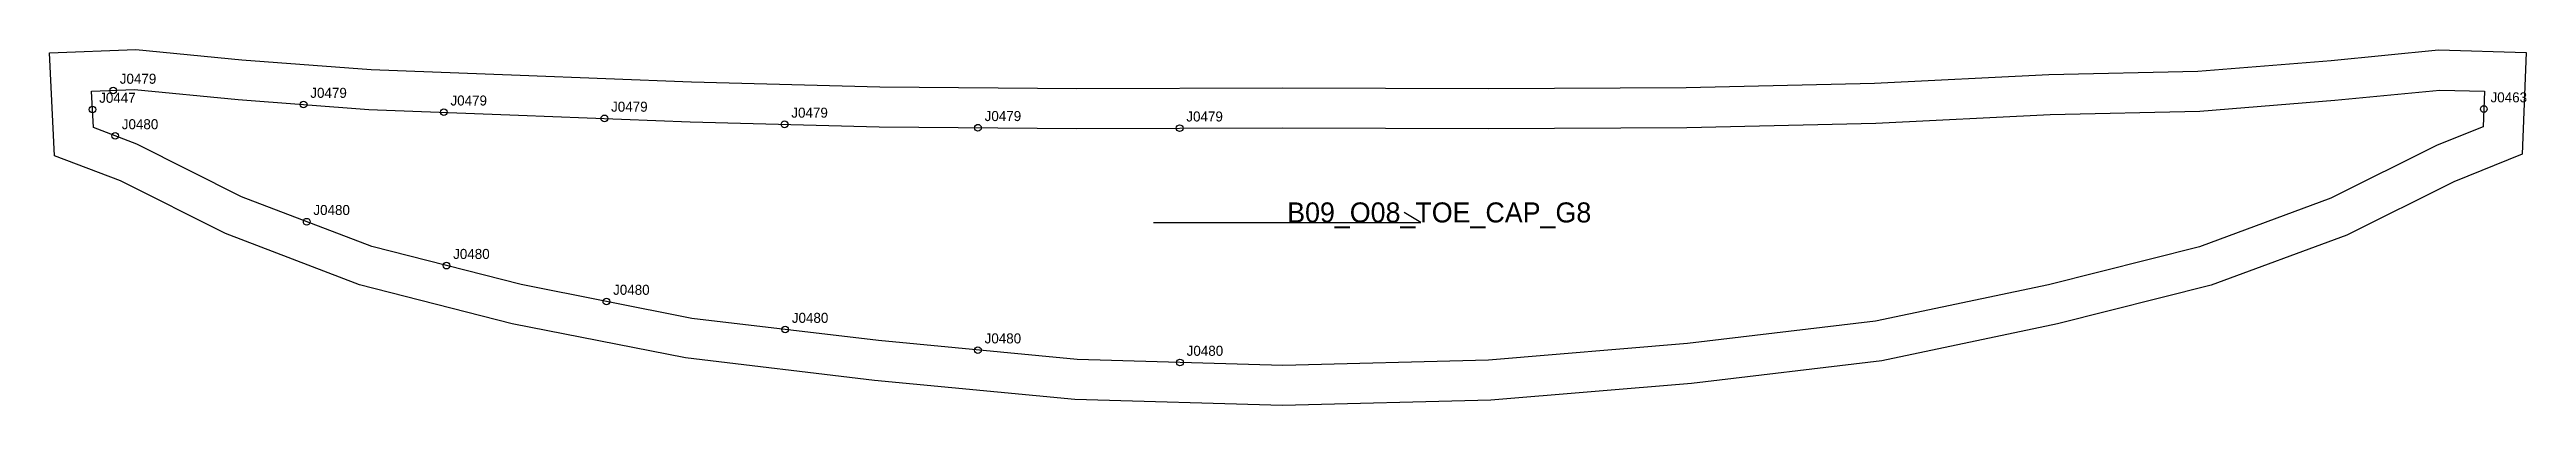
# Model space of a CAD drawing. Header units: millimetres. Extents: x -13 to 729, y -94 to 13.
import ezdxf

# ---------------------------------------------------------------- set-up
doc = ezdxf.new("R2010")
doc.units = ezdxf.units.MM
for name, color, linetype in [('CUT', 1, 'Continuous'), ('GRAIN', 3, 'Continuous'), ('LABEL', 7, 'Continuous'), ('NOTCH', 2, 'Continuous'), ('SEW', 5, 'Continuous')]:
    doc.layers.add(name, color=color, linetype=linetype)

msp = doc.modelspace()

# ---------------------------------------------------------------- linework, layer by layer
at = {"layer": 'CUT'}
msp.add_lwpolyline([(-12.59, 11.52), (13.21, 12.53), (44.91, 9.44), (83.67, 6.56), (128.22, 4.86), (179.51, 2.87), (235.85, 1.3), (294.84, 0.84), (356.32, 1.05), (417.95, 0.81), (477.13, 1.14), (533.48, 2.47), (585.65, 5), (630.21, 6.01), (670.14, 9.24), (702.2, 12.39), (728.52, 11.66), (727.26, -18.86), (706.83, -27.13), (674.84, -43.1), (634.24, -58.12), (588.2, -69.7), (535.71, -80.76), (478.75, -87.56), (418.65, -92.55), (356.39, -94.18), (294.18, -92.37), (234.21, -86.67), (177.68, -79.92), (125.87, -69.66), (80.2, -58), (40.02, -42.59), (8.67, -26.84), (-11.06, -19.32), (-12.59, 11.52)], close=True, dxfattribs=at)
at = {"layer": 'GRAIN'}
for p, q in [((397.74, -39.31), (392.74, -36.31)), ((317.74, -39.31), (397.74, -39.31))]:
    msp.add_line(p, q, dxfattribs=at)
at = {"layer": 'NOTCH'}
for centre in [(6.43, 0.25), (0.27, -5.45), (63.44, -3.97), (105.38, -6.27), (153.44, -8.13), (715.81, -5.32), (7.03, -13.37), (207.37, -9.91), (265.22, -10.93), (325.57, -11.06), (64.36, -39.08), (106.18, -52.25), (154.04, -63), (207.52, -71.4), (265.21, -77.56), (325.67, -81.28)]:
    msp.add_circle(centre, 1, dxfattribs=at)
at = {"layer": 'SEW'}
msp.add_lwpolyline([(0, 0), (12.86, 0.5), (43.88, -2.51), (83, -5.42), (127.76, -7.13), (179.11, -9.12), (235.64, -10.7), (294.81, -11.16), (356.32, -10.95), (417.96, -11.19), (477.3, -10.86), (533.91, -9.52), (586.07, -7), (630.83, -5.98), (671.21, -2.71), (702.62, 0.37), (716.03, 0), (715.59, -10.64), (701.89, -16.19), (670.06, -32.07), (630.69, -46.64), (585.5, -58), (533.76, -68.91), (477.54, -75.62), (417.99, -80.57), (356.41, -82.18), (294.93, -80.39), (235.49, -74.73), (179.56, -68.06), (128.52, -57.95), (83.85, -46.55), (44.88, -31.6), (13.51, -15.84), (0.54, -10.9)], close=True, dxfattribs=at)

# ---------------------------------------------------------------- texts
at = {"layer": 'LABEL'}
for s, height, p in [('J0479', 3, (8.43, 2.25)), ('J0479', 3, (65.44, -1.97)), ('J0447', 3, (2.27, -3.45)), ('J0479', 3, (107.38, -4.27)), ('J0479', 3, (155.44, -6.13)), ('J0479', 3, (209.37, -7.91)), ('J0479', 3, (267.22, -8.93)), ('J0479', 3, (327.57, -9.06)), ('J0463', 3, (717.81, -3.32)), ('J0480', 3, (9.03, -11.37)), ('J0480', 3, (66.36, -37.08)), ('B09_O08_TOE_CAP_G8', 6, (357.74, -39.31)), ('J0480', 3, (108.18, -50.25)), ('J0480', 3, (156.04, -61)), ('J0480', 3, (209.52, -69.4)), ('J0480', 3, (267.21, -75.56)), ('J0480', 3, (327.67, -79.28))]:
    msp.add_text(s, height=height, dxfattribs=at).set_placement(p)

doc.saveas('drawing.dxf')
